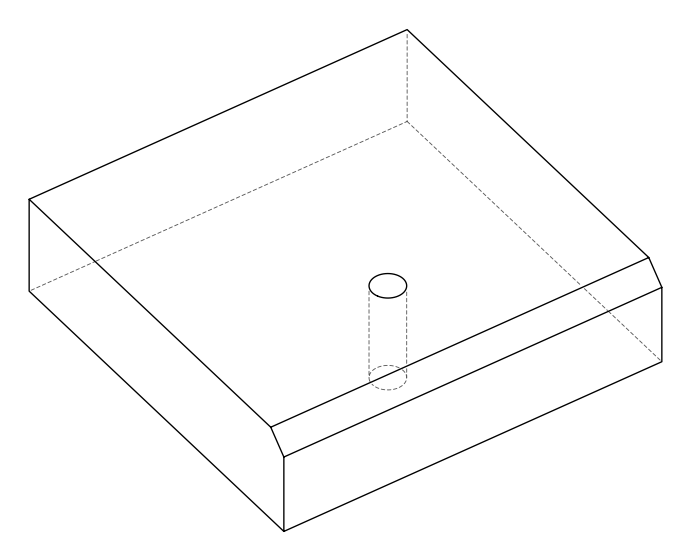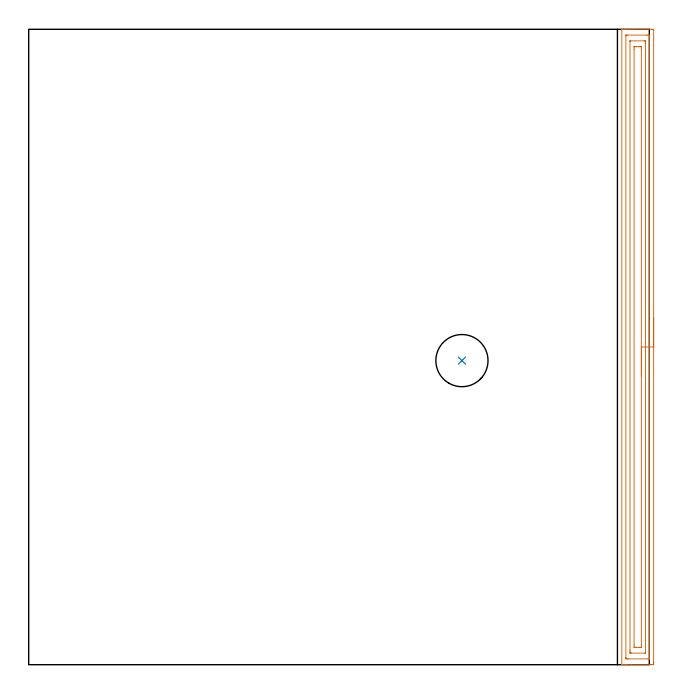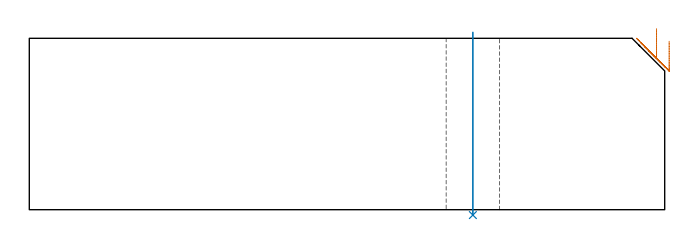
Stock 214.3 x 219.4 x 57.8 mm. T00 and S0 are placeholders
(PLAN: 2 operations, 1 tool changes, 7.5 min)
(1 AREA_MILL | FG_CHAMFER_SURFACE | UGT0205_001 | 7.28 min | 13275 mm3)
(2 INDEXABLE_INSERT_DRILL_THROUGH_HOLE_FROM_SOLID | STEP1HOLE | NXT0302_007 | 0.25 min | 14699 mm3)
(TOOL UGT0205_001 | Chamfer Mill 20 x 3 x 45 deg. | D20 FL50 Z2)
(TOOL NXT0302_007 | Index. Insert Drill 18mm [880-D1800L25-05] | D18 PA176 FL90 Z2)
(OP 1 AREA_MILL)
G17 G21 G94 G90
T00 M6
G54
G17 G0 G90 X215.8 Y119.7 S1061 M3
G43 Z67.8 H0
Z56.8
G94 G1 Y119.662 Z55.928 F250.
Y119.548 Z55.063
Y119.359 Z54.212
Y119.097 Z53.38
Y118.763 Z52.574
Y118.36 Z51.8
Y117.892 Z51.064
Y117.36 Z50.372
Y116.771 Z49.729
Y116.128 Z49.14
Y115.436 Z48.608
Y114.7 Z48.14
Y113.926 Z47.737
Y113.12 Z47.403
Y112.288 Z47.141
Y111.436 Z46.952
Y110.572 Z46.838
Y109.7 Z46.8
Y0.925
X215.799 Y0.628 Z46.801
X215.794 Y0.037 Z46.804
X215.792 Y0.007 Z46.806
X215.205 Y0.003 Z47.393
X214.579 Y0. Z48.019
X208.071 Z54.524
X206.647 Z55.949
X206.287 Z56.308
X205.567 Z57.033
X205.281 Z57.319
X204.86 Z57.731
X204.806 Z57.785
X204.802 Y0.007 Z57.788
X204.8 Y0.181 Z57.8
Y219.219
X204.803 Y219.39 Z57.788
X204.858 Y219.393 Z57.734
X205.281 Y219.4 Z57.318
X205.567 Z57.033
X206.287 Z56.308
X207.539 Z55.058
X208.962 Z53.633
X215.205 Z47.393
X215.472 Y219.398 Z47.125
X215.792 Y219.39 Z46.806
X215.799 Y219.07 Z46.799
X215.8 Y109.7 Z46.8
X214.386 Z48.214
X214.385 Y2.269 Z48.215
X214.382 Y2.123 Z48.218
X214.379 Y2.028 Z48.221
X214.373 Y2.009 Z48.227
X214.364 Y2.007 Z48.236
X214.313 Y2.004 Z48.287
X213.835 Y2. Z48.765
X207.179 Z55.421
X206.7 Y2.001 Z55.9
X206.287 Y2.008 Z56.313
X206.234 Y2.01 Z56.366
X206.221 Y2.197 Z56.379
X206.216 Y2.343 Z56.384
X206.215 Y2.416 Z56.385
Y217.131
X206.218 Y217.277 Z56.382
X206.221 Y217.372 Z56.379
X206.227 Y217.391 Z56.373
X206.236 Y217.393 Z56.364
X206.287 Y217.396 Z56.313
X206.765 Y217.4 Z55.835
X213.421 Z49.179
X213.9 Y217.399 Z48.7
X214.313 Y217.392 Z48.287
X214.366 Y217.39 Z48.234
X214.379 Y217.203 Z48.221
X214.384 Y217.057 Z48.216
X214.385 Y216.984 Z48.215
X214.386 Y109.7 Z48.214
X212.972 Z49.628
Y4.204
X212.971 Y4.093 Z49.629
X212.968 Y4.038 Z49.632
X212.966 Y4.018 Z49.634
X212.935 Y4.01 Z49.665
X212.731 Y4.001 Z49.869
X208.071 Y4. Z54.529
X207.867 Y4.002 Z54.733
X207.732 Y4.006 Z54.868
X207.635 Y4.012 Z54.965
X207.632 Y4.057 Z54.968
X207.63 Y4.204 Z54.97
X207.628 Y4.647 Z54.972
Y5.098
X207.629 Y215.196 Z54.971
Y215.307
X207.632 Y215.362 Z54.968
X207.634 Y215.382 Z54.966
X207.665 Y215.39 Z54.935
X207.869 Y215.399 Z54.731
X212.529 Y215.4 Z50.071
X212.733 Y215.398 Z49.867
X212.868 Y215.394 Z49.732
X212.965 Y215.388 Z49.635
X212.968 Y215.343 Z49.632
X212.97 Y215.196 Z49.63
X212.971 Y214.753 Z49.629
X212.972 Y214.302 Z49.628
Y109.7
X211.557 Z51.043
Y6.886
X211.553 Y6.077 Z51.047
X211.551 Y6.022 Z51.049
X211.543 Y6.01 Z51.057
X211.519 Y6.007 Z51.081
X211.409 Y6.003 Z51.191
X211.188 Y6.001 Z51.412
X210.746 Y6. Z51.854
X209.854 Z52.746
X209.409 Y6.001 Z53.191
X209.191 Y6.003 Z53.409
X209.082 Y6.007 Z53.518
X209.057 Y6.01 Z53.543
X209.049 Y6.02 Z53.551
X209.043 Y6.886 Z53.557
Y212.514
X209.047 Y213.323 Z53.553
X209.049 Y213.378 Z53.551
X209.057 Y213.39 Z53.543
X209.081 Y213.393 Z53.519
X209.191 Y213.397 Z53.409
X209.412 Y213.399 Z53.188
X209.854 Y213.4 Z52.746
X210.746 Z51.854
X211.191 Y213.399 Z51.409
X211.41 Y213.397 Z51.19
X211.518 Y213.393 Z51.082
X211.543 Y213.39 Z51.057
X211.55 Y213.38 Z51.05
X211.557 Y212.514 Z51.043
Y109.7
Y108.828 Z51.081
Y107.964 Z51.195
Y107.112 Z51.383
Y106.28 Z51.646
Y105.474 Z51.98
Y104.7 Z52.382
Y103.964 Z52.851
Y103.272 Z53.382
Y102.629 Z53.972
Y102.04 Z54.615
Y101.508 Z55.307
Y101.04 Z56.043
Y100.637 Z56.816
Y100.303 Z57.622
Y100.041 Z58.454
Y99.852 Z59.306
Y99.738 Z60.171
Y99.7 Z61.043
G0 Z67.8
M5
M2
(OP 2 INDEXABLE_INSERT_DRILL_THROUGH_HOLE_FROM_SOLID)
G17 G21 G94 G90
T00 M6
G54
G17 G0 G90 X149.6 Y105. S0 M3
G43 Z67.8 H1
G94 G81 G98 Z-1.814 F250. R59.8
G80
M5
M2
